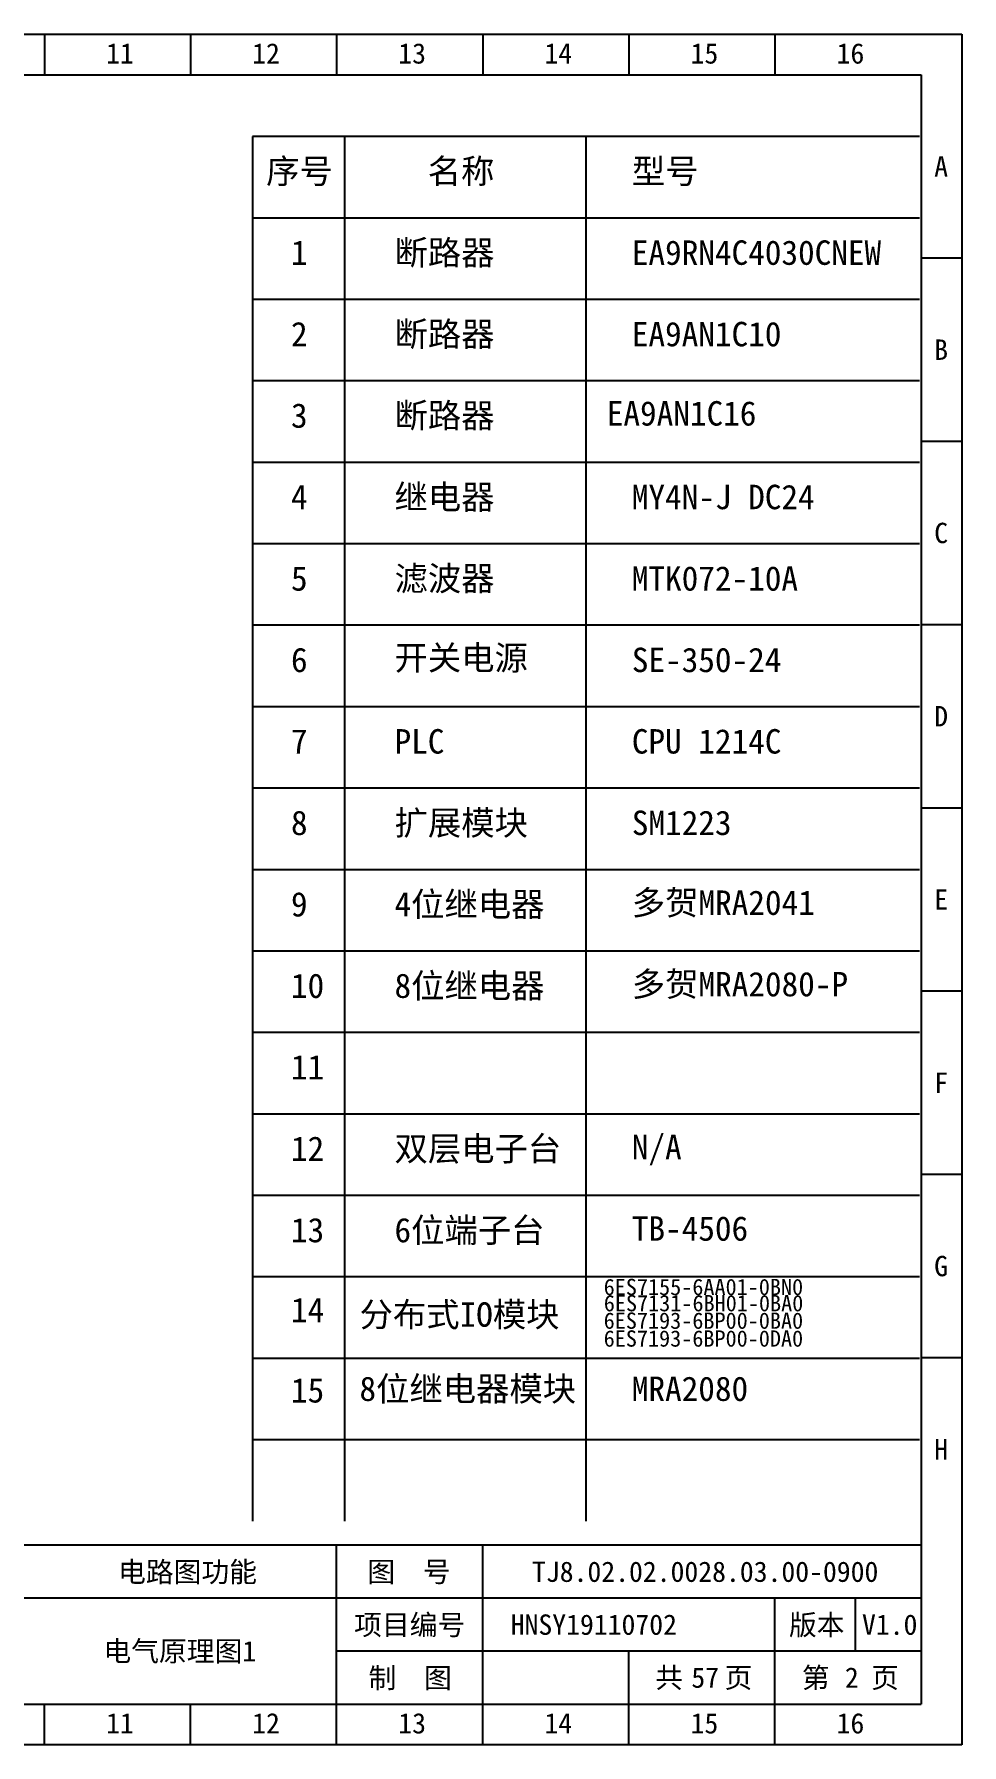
# Model space of a CAD drawing. Header units: millimetres. Extents: x 914 to 910632, y -176 to 682692.
# Drawn here: x 2749.2 to 2863, y 1770.9 to 1980.9 of the extents above; entities that cross this region are included whole.
import ezdxf
from ezdxf.enums import TextEntityAlignment as Align

# ---------------------------------------------------------------- set-up
doc = ezdxf.new("R2010")
doc.units = ezdxf.units.MM
doc.styles.add('宋体', font='')
doc.styles.get('宋体').set_extended_font_data('宋体')

# ---------------------------------------------------------------- blocks, each defined once
blk = doc.blocks.new('*U390')
blk.add_line((-2.5, 0), (2.5, 0))
blk = doc.blocks.new('*U391')
at = {"color": 0, "linetype": 'ByBlock', "lineweight": -2, "transparency": 16777216}
for p in [(0, 0), (0, -22.5), (0, -45), (0, -67.5), (0, -90), (0, -112.5), (0, -135)]:
    blk.add_blockref('*U390', p, dxfattribs=at)
blk = doc.blocks.new('制图图框')
for p, q in [((-2700.08, 789.32), (-2403.08, 789.32)), ((-2515.71, 789.32), (-2515.71, 784.32)), ((-2497.77, 789.32), (-2497.77, 784.32)), ((-2479.83, 789.32), (-2479.83, 784.32)), ((-2461.9, 789.32), (-2461.9, 784.32)), ((-2443.96, 789.32), (-2443.96, 784.32)), ((-2426.02, 789.32), (-2426.02, 784.32)), ((-2403.08, 789.32), (-2403.08, 579.32)), ((-2403.08, 789.32), (-2403.08, 784.32)), ((-2695.08, 784.32), (-2408.08, 784.32)), ((-2408.08, 784.32), (-2408.08, 584.32)), ((-2408.08, 603.82), (-2695.08, 603.82)), ((-2479.83, 579.32), (-2479.83, 603.82)), ((-2461.9, 579.32), (-2461.9, 603.82)), ((-2408.08, 597.32), (-2575.08, 597.32)), ((-2426.02, 579.32), (-2426.02, 597.32)), ((-2416.18, 597.32), (-2416.18, 590.82)), ((-2408.08, 590.82), (-2479.83, 590.82)), ((-2443.96, 579.32), (-2443.96, 590.82)), ((-2695.08, 584.32), (-2408.08, 584.32)), ((-2515.71, 579.32), (-2515.71, 584.32)), ((-2497.77, 579.32), (-2497.77, 584.32)), ((-2403.08, 579.32), (-2700.08, 579.32))]:
    blk.add_line(p, q)
at = {"xscale": -1}
blk.add_blockref('*U391', (-2405.58, 761.82), dxfattribs=at)
at = {"style": '宋体'}
for s, p in [('11', (-2508.13, 785.71)), ('12', (-2490.2, 785.71)), ('13', (-2472.26, 785.71)), ('14', (-2454.32, 785.71)), ('15', (-2436.38, 785.71)), ('16', (-2418.45, 785.71)), ('A', (-2406.47, 771.84)), ('B', (-2406.47, 749.34)), ('C', (-2406.47, 726.84)), ('D', (-2406.47, 704.34)), ('E', (-2406.47, 681.84)), ('F', (-2406.47, 659.34)), ('G', (-2406.47, 636.84)), ('H', (-2406.47, 614.34)), ('电路图功能', (-2506.66, 599.29)), ('图  号', (-2476.05, 599.3)), ('项目编号', (-2477.68, 592.79)), ('版本', (-2424.3, 592.79)), ('制  图', (-2475.91, 586.28)), ('共   页', (-2440.72, 586.31)), ('第   页', (-2422.72, 586.3)), ('11', (-2508.13, 580.71)), ('12', (-2490.2, 580.71)), ('13', (-2472.26, 580.71)), ('14', (-2454.32, 580.71)), ('15', (-2436.38, 580.71)), ('16', (-2418.45, 580.71))]:
    blk.add_text(s, height=2.5, dxfattribs=at).set_placement(p)

msp = doc.modelspace()

# ---------------------------------------------------------------- linework, layer by layer
for p, q in [((2775.964, 1968.311), (2775.964, 1798.311)), ((2857.827, 1968.311), (2775.964, 1968.311)), ((2787.255, 1968.311), (2787.255, 1798.311)), ((2816.896, 1968.311), (2816.896, 1798.311)), ((2857.827, 1958.311), (2775.964, 1958.311)), ((2857.827, 1948.311), (2775.964, 1948.311)), ((2857.827, 1938.311), (2775.964, 1938.311)), ((2857.827, 1928.311), (2775.964, 1928.311)), ((2857.827, 1918.311), (2775.964, 1918.311)), ((2857.827, 1908.311), (2775.964, 1908.311)), ((2857.827, 1898.311), (2775.964, 1898.311)), ((2857.827, 1888.311), (2775.964, 1888.311)), ((2857.827, 1878.311), (2775.964, 1878.311)), ((2857.827, 1868.311), (2775.964, 1868.311)), ((2857.827, 1858.311), (2775.964, 1858.311)), ((2857.827, 1848.311), (2775.964, 1848.311)), ((2857.827, 1838.311), (2775.964, 1838.311)), ((2857.827, 1828.311), (2775.964, 1828.311)), ((2857.827, 1818.311), (2775.964, 1818.311)), ((2857.827, 1808.311), (2775.964, 1808.311))]:
    msp.add_line(p, q)

# ---------------------------------------------------------------- block references
msp.add_blockref('制图图框', (5266.122, 1191.56))

# ---------------------------------------------------------------- texts
at = {"style": '宋体'}
for s, height, p in [('序号', 3, (2777.641, 1962.565)), ('名称', 3, (2797.474, 1962.565)), ('型号', 3, (2822.529, 1962.565)), ('1', 3, (2780.686, 1952.565)), ('断路器', 3, (2793.398, 1952.565)), ('EA9RN4C4030CNEW', 3, (2822.529, 1952.565)), ('2', 3, (2780.686, 1942.565)), ('断路器', 3, (2793.398, 1942.565)), ('EA9AN1C10', 3, (2822.529, 1942.565)), ('3', 3, (2780.686, 1932.565)), ('断路器', 3, (2793.398, 1932.565)), ('EA9AN1C16', 3, (2819.457, 1932.831)), ('继电器', 3, (2793.398, 1922.565)), ('4', 3, (2780.686, 1922.565)), ('MY4N-J DC24', 3, (2822.529, 1922.565)), ('5', 3, (2780.686, 1912.565)), ('滤波器', 3, (2793.398, 1912.565)), ('MTK072-10A', 3, (2822.529, 1912.565)), ('6', 3, (2780.686, 1902.565)), ('开关电源', 3, (2793.398, 1902.826)), ('SE-350-24', 3, (2822.529, 1902.565)), ('7', 3, (2780.686, 1892.565)), ('PLC', 3, (2793.398, 1892.565)), ('CPU 1214C', 3, (2822.529, 1892.565)), ('扩展模块', 3, (2793.398, 1882.565)), ('8', 3, (2780.686, 1882.565)), ('SM1223', 3, (2822.529, 1882.565)), ('9', 3, (2780.686, 1872.565)), ('4位继电器', 3, (2793.398, 1872.565)), ('多贺MRA2041', 3, (2822.529, 1872.761)), ('10', 3, (2780.686, 1862.565)), ('8位继电器', 3, (2793.398, 1862.565)), ('多贺MRA2080-P', 3, (2822.529, 1862.761)), ('11', 3, (2780.686, 1852.565)), ('双层电子台', 3, (2793.398, 1842.565)), ('N/A', 3, (2822.529, 1842.761)), ('12', 3, (2780.686, 1842.565)), ('13', 3, (2780.686, 1832.565)), ('6位端子台', 3, (2793.398, 1832.565)), ('TB-4506', 3, (2822.529, 1832.761)), ('6ES7155-6AA01-0BN0', 2, (2819.074, 1826.081)), ('14', 3, (2780.686, 1822.761)), ('分布式IO模块', 3, (2789.109, 1822.197)), ('6ES7131-6BH01-0BA0', 2, (2819.091, 1824.094)), ('6ES7193-6BP00-0BA0', 2, (2819.074, 1821.947)), ('6ES7193-6BP00-0DA0', 2, (2819.074, 1819.756)), ('8位继电器模块', 3, (2789.096, 1813.084)), ('15', 3, (2780.686, 1812.893)), ('MRA2080', 3, (2822.529, 1813.089))]:
    msp.add_text(s, height=height, dxfattribs=at).set_placement(p)
for tag, text, p in [('TJ8.02.02.0028.03.00-0900', 'TJ8.01.01.0181.00.01-0900', (2831.538, 1792.128)), ('HNSY19110702', 'HNSY19110702', (2817.866, 1785.628)), ('V1.0', '1.0', (2854.189, 1785.628)), ('电气原理图1', '封页', (2767.038, 1782.378)), ('57', '01', (2831.538, 1779.128)), ('2', '01', (2849.538, 1779.128))]:
    msp.add_attdef(tag, text=text, height=2.5, dxfattribs=at).set_placement(p, align=Align.MIDDLE_CENTER)

doc.saveas('drawing.dxf')
